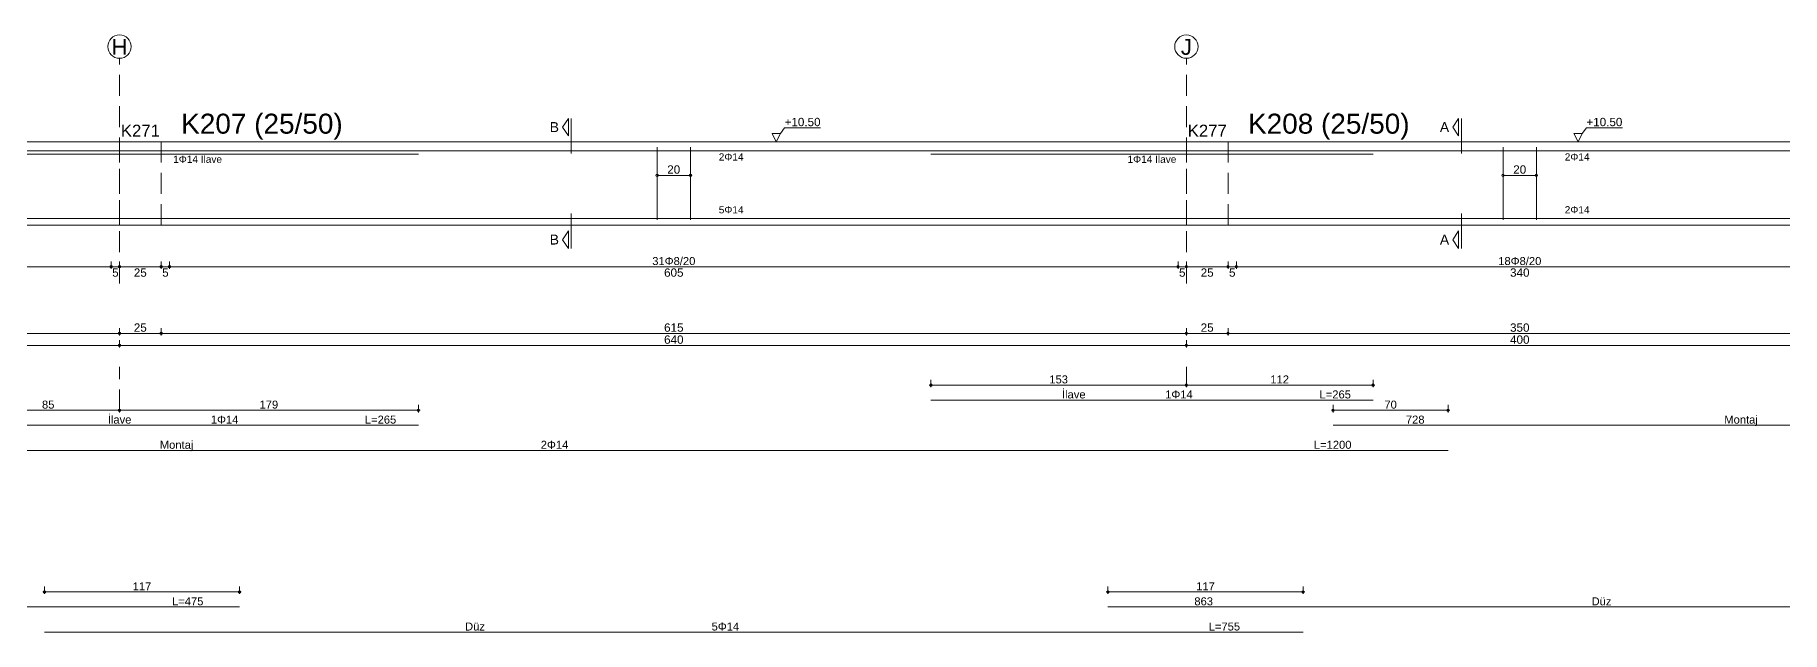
# Model space of a CAD drawing. Header units: millimetres. Extents: x 23801 to 80069, y 9628 to 14137.
# Drawn here: x 60387 to 61960, y 13583 to 14120 of the extents above; entities that cross this region are included whole.
import ezdxf

# ---------------------------------------------------------------- set-up
doc = ezdxf.new("R2010")
doc.units = ezdxf.units.MM
doc.linetypes.add('DASHDOT2', pattern=[12.7, 6.35, -3.175, 0, -3.175])
doc.linetypes.add('DASHED4', pattern=[18.75, 12.5, -6.25])
doc.layers.add('aks', color=251, linetype='DASHDOT2', lineweight=35)
for name, color, linetype in [('Donatı Topl. Uzun. Yazısı', 7, 'Continuous'), ('Donatı Uz. Yazısı', 7, 'Continuous'), ('Donatı Yazısı', 7, 'Continuous'), ('Donatı Çizgisi', 7, 'Continuous'), ('Kiriş', 7, 'Continuous'), ('Standart', 7, 'Continuous'), ('Ölçülendirme', 7, 'Continuous')]:
    doc.layers.add(name, color=color, linetype=linetype)
doc.styles.add('arial_1_18', font='arial.ttf', dxfattribs={"height": 0.2})

# ---------------------------------------------------------------- blocks, each defined once
blk = doc.blocks.new('IDE668Entity7460')
at = {"layer": 'aks', "color": 30, "linetype": 'DASHED4', "lineweight": 5}
for points in [[(2747.6, 2047), (2747.6, 2182)], [(3387.6, 2047), (3387.6, 2182)], [(2747.6, 1970.9), (2747.6, 1997)], [(3387.6, 1986), (3387.6, 1997)]]:
    blk.add_lwpolyline(points, dxfattribs=at)
at = {"layer": 'aks', "color": 1, "linetype": 'Continuous', "lineweight": 5}
for centre in [(2747.6, 2189), (3387.6, 2189)]:
    blk.add_circle(centre, 7, dxfattribs=at)
at = {"layer": 'Donatı Çizgisi', "color": 5, "linetype": 'Continuous', "lineweight": 5}
for points in [[(3070.1, 2085.2), (3070.1, 2128.8)], [(3090.1, 2085.2), (3090.1, 2128.8)], [(3577.6, 2085.2), (3577.6, 2128.8)], [(3597.6, 2085.2), (3597.6, 2128.8)], [(2386.6, 2126.6), (4203.6, 2126.6)], [(2662.1, 2124.6), (2926.9, 2124.6)], [(3234.4, 2124.6), (3499.6, 2124.6)], [(2386.6, 2086), (4203.6, 2086)], [(3234.4, 1977), (3499.6, 1977)], [(2662.1, 1961.9), (2926.9, 1961.9)], [(3475.6, 1961.9), (4203.6, 1961.9)], [(2386.6, 1946.8), (3544.6, 1946.8)], [(2386.6, 1852.9), (2819.6, 1852.9)], [(3340.6, 1852.9), (4203.6, 1852.9)], [(2702.6, 1837.8), (3457.6, 1837.8)]]:
    blk.add_lwpolyline(points, dxfattribs=at)
at = {"layer": 'Kiriş', "color": 1, "linetype": 'Continuous', "lineweight": 5}
for points in [[(2407.6, 2132), (4207.6, 2132)], [(2407.6, 2082), (4207.6, 2082)]]:
    blk.add_lwpolyline(points, dxfattribs=at)
at = {"layer": 'Kiriş', "color": 1, "linetype": 'DASHED4', "lineweight": 5}
for points in [[(2747.6, 2082), (2747.6, 2132)], [(2772.6, 2082), (2772.6, 2132)], [(3387.6, 2082), (3387.6, 2132)], [(3412.6, 2082), (3412.6, 2132)]]:
    blk.add_lwpolyline(points, dxfattribs=at)
at = {"layer": 'Ölçülendirme', "color": 1, "linetype": 'Continuous', "lineweight": 5}
for points in [[(3013.4, 2140.7), (3016.9, 2146)], [(3016.9, 2135.5), (3013.4, 2140.7)], [(3016.9, 2135.5), (3016.9, 2146)], [(3018.6, 2125), (3018.6, 2146)], [(3144.1, 2137), (3146.6, 2140.3)], [(3146.6, 2140.3), (3168.2, 2140.3)], [(3547.4, 2140.7), (3550.9, 2146)], [(3550.9, 2135.5), (3547.4, 2140.7)], [(3550.9, 2135.5), (3550.9, 2146)], [(3552.6, 2125), (3552.6, 2146)], [(3625.1, 2137), (3627.6, 2140.3)], [(3627.6, 2140.3), (3649.2, 2140.3)], [(3141.6, 2132), (3139.1, 2137)], [(3139.1, 2137), (3144.1, 2137)], [(3144.1, 2137), (3141.6, 2132)], [(3141.6, 2132), (3141.6, 2132)], [(3622.6, 2132), (3620.1, 2137)], [(3620.1, 2137), (3625.1, 2137)], [(3625.1, 2137), (3622.6, 2132)], [(3622.6, 2132), (3622.6, 2132)], [(3070.1, 2111.8), (3090.1, 2111.8)], [(3577.6, 2111.8), (3597.6, 2111.8)], [(3018.6, 2068), (3018.6, 2089)], [(3552.6, 2068), (3552.6, 2089)], [(3013.4, 2073.2), (3016.9, 2078.5)], [(3016.9, 2068), (3016.9, 2078.5)], [(3547.4, 2073.2), (3550.9, 2078.5)], [(3550.9, 2068), (3550.9, 2078.5)], [(3016.9, 2068), (3013.4, 2073.2)], [(3550.9, 2068), (3547.4, 2073.2)], [(2406.6, 2057), (4208.6, 2057)], [(2742.6, 2055.7), (2742.6, 2060.2)], [(2747.6, 2055.7), (2747.6, 2060.2)], [(2772.6, 2055.7), (2772.6, 2060.2)], [(2777.6, 2055.7), (2777.6, 2060.2)], [(3382.6, 2055.7), (3382.6, 2060.2)], [(3387.6, 2055.7), (3387.6, 2060.2)], [(3412.6, 2055.7), (3412.6, 2060.2)], [(3417.6, 2055.7), (3417.6, 2060.2)], [(2381.6, 2017), (4208.6, 2017)], [(2747.6, 2015.7), (2747.6, 2020.2)], [(2747.6, 2008.5), (2747.6, 2013)], [(2772.6, 2015.7), (2772.6, 2020.2)], [(3387.6, 2015.7), (3387.6, 2020.2)], [(3387.6, 2008.5), (3387.6, 2013)], [(3412.6, 2015.7), (3412.6, 2020.2)], [(2406.6, 2009.8), (4208.6, 2009.8)], [(3233.4, 1986), (3388.6, 1986)], [(3234.4, 1984.7), (3234.4, 1989.2)], [(3386.6, 1986), (3500.6, 1986)], [(3387.6, 1984.7), (3387.6, 1989.2)], [(3387.6, 1984.7), (3387.6, 1989.2)], [(3499.6, 1984.7), (3499.6, 1989.2)], [(2661.1, 1970.9), (2748.6, 1970.9)], [(2746.6, 1970.9), (2927.9, 1970.9)], [(2747.6, 1969.6), (2747.6, 1974.1)], [(2747.6, 1969.6), (2747.6, 1974.1)], [(2926.9, 1969.6), (2926.9, 1974.1)], [(3474.6, 1970.9), (3545.6, 1970.9)], [(3475.6, 1969.6), (3475.6, 1974.1)], [(3544.6, 1969.6), (3544.6, 1974.1)], [(2701.6, 1861.9), (2820.6, 1861.9)], [(2702.6, 1860.7), (2702.6, 1865.2)], [(2819.6, 1860.7), (2819.6, 1865.2)], [(3339.6, 1861.9), (3458.6, 1861.9)], [(3340.6, 1860.7), (3340.6, 1865.2)], [(3457.6, 1860.7), (3457.6, 1865.2)]]:
    blk.add_lwpolyline(points, dxfattribs=at)
for centre in [(3070.1, 2111.8), (3090.1, 2111.8), (3577.6, 2111.8), (3597.6, 2111.8), (2742.6, 2057), (2742.6, 2057), (2747.6, 2057), (2747.6, 2057), (2772.6, 2057), (2772.6, 2057), (2777.6, 2057), (2777.6, 2057), (3382.6, 2057), (3382.6, 2057), (3387.6, 2057), (3387.6, 2057), (3412.6, 2057), (3412.6, 2057), (3417.6, 2057), (3417.6, 2057), (2747.6, 2017), (2747.6, 2017), (2772.6, 2017), (2772.6, 2017), (3387.6, 2017), (3387.6, 2017), (3412.6, 2017), (3412.6, 2017), (2747.6, 2009.8), (2747.6, 2009.8), (3387.6, 2009.8), (3387.6, 2009.8), (3234.4, 1986), (3387.6, 1986), (3387.6, 1986), (3499.6, 1986), (2747.6, 1970.9), (2747.6, 1970.9), (2926.9, 1970.9), (3475.6, 1970.9), (3544.6, 1970.9), (2702.6, 1861.9), (2819.6, 1861.9), (3340.6, 1861.9), (3457.6, 1861.9)]:
    blk.add_circle(centre, 0.75, dxfattribs=at)
at = {"layer": 'aks', "color": 1, "linetype": 'Continuous', "lineweight": 5, "style": 'arial_1_18'}
for s, p in [('H', (2742.8, 2184.1)), ('J', (3384.3, 2184.1))]:
    blk.add_text(s, height=9.45, dxfattribs=at).set_placement(p)
at = {"layer": 'Donatı Topl. Uzun. Yazısı', "color": 1, "linetype": 'Continuous', "lineweight": 5, "style": 'arial_1_18'}
for s, p in [('L=265', (3467.5, 1978)), ('L=265', (2894.8, 1962.9)), ('L=1200', (3464.1, 1947.8)), ('L=475', (2779.1, 1853.9)), ('L=755', (3401, 1838.8))]:
    blk.add_text(s, height=4.8, dxfattribs=at).set_placement(p)
at = {"layer": 'Donatı Uz. Yazısı', "color": 1, "linetype": 'Continuous', "lineweight": 5, "style": 'arial_1_18'}
for s, p in [('728', (3519.3, 1962.9)), ('863', (3392.4, 1853.9))]:
    blk.add_text(s, height=4.8, dxfattribs=at).set_placement(p)
at = {"layer": 'Donatı Yazısı', "color": 5, "linetype": 'Continuous', "lineweight": 5, "style": 'arial_1_18'}
for s, height, p in [('1Φ14 İlave', 4.32, (2779.8, 2119.3)), ('1Φ14 İlave', 4.32, (3352.3, 2119.3)), ('1Φ14', 4.8, (3374.9, 1978)), ('1Φ14', 4.8, (2802.4, 1962.9)), ('2Φ14', 4.8, (3000.3, 1947.8)), ('5Φ14', 4.8, (3102.8, 1838.8))]:
    blk.add_text(s, height=height, dxfattribs=at).set_placement(p)
for s, p in [('2Φ14', (3107.1, 2120.7)), ('2Φ14', (3614.6, 2120.7)), ('5Φ14', (3107.1, 2089)), ('2Φ14', (3614.6, 2089))]:
    blk.add_text(s, height=4.32, rotation=360, dxfattribs=at).set_placement(p)
at = {"layer": 'Donatı Yazısı', "color": 1, "linetype": 'Continuous', "lineweight": 5, "style": 'arial_1_18'}
for s, p in [('İlave', (3313, 1978)), ('İlave', (2740.6, 1962.9)), ('Montaj', (3710.3, 1962.9)), ('Montaj', (2771.8, 1947.8)), ('Düz', (3630.7, 1853.9)), ('Düz', (2954.9, 1838.8))]:
    blk.add_text(s, height=4.8, dxfattribs=at).set_placement(p)
at = {"layer": 'Kiriş', "color": 1, "linetype": 'Continuous', "lineweight": 5, "style": 'arial_1_18'}
for s, height, p in [('K207 (25/50)', 12, (2784.6, 2136.8)), ('K208 (25/50)', 12, (3424.6, 2136.8)), ('K271', 7.2, (2748.4, 2135)), ('K277', 7.2, (3388.4, 2135))]:
    blk.add_text(s, height=height, dxfattribs=at).set_placement(p)
at = {"layer": 'Ölçülendirme', "color": 1, "linetype": 'Continuous', "lineweight": 5, "style": 'arial_1_18'}
for s, height, p in [('B', 5.95, (3005.7, 2137.8)), ('+10.50', 5, (3146.6, 2141.3)), ('A', 5.95, (3539.7, 2137.8)), ('+10.50', 5, (3627.6, 2141.3)), ('B', 5.95, (3005.7, 2070.3)), ('A', 5.95, (3539.7, 2070.3)), ('5', 5, (2743.2, 2051)), ('25', 5, (2756.2, 2051)), ('5', 5, (2773.2, 2051)), ('605', 5, (3074.3, 2051)), ('5', 5, (3383.2, 2051)), ('25', 5, (3396.2, 2051)), ('5', 5, (3413.2, 2051)), ('340', 5, (3581.8, 2051)), ('25', 5, (2756.2, 2018)), ('615', 5, (3074.3, 2018)), ('25', 5, (3396.2, 2018)), ('350', 5, (3581.8, 2018)), ('640', 5, (3074.3, 2010.8)), ('400', 5, (3581.8, 2010.8))]:
    blk.add_text(s, height=height, dxfattribs=at).set_placement(p)
for p in [(3076.2, 2112.8), (3583.7, 2112.8)]:
    blk.add_text('20', height=5, rotation=360, dxfattribs=at).set_placement(p)
at = {"layer": 'Ölçülendirme', "color": 5, "linetype": 'Continuous', "lineweight": 5, "style": 'arial_1_18'}
for s, p in [('31Φ8/20', (3067.2, 2058)), ('18Φ8/20', (3574.7, 2058)), ('153', (3305.4, 1987)), ('112', (3438, 1987)), ('85', (2701.1, 1971.9)), ('179', (2831.6, 1971.9)), ('70', (3506.4, 1971.9)), ('117', (2755.5, 1862.9)), ('117', (3393.5, 1862.9))]:
    blk.add_text(s, height=4.8, dxfattribs=at).set_placement(p)

msp = doc.modelspace()

# ---------------------------------------------------------------- block references
at = {"layer": 'Standart', "xscale": 1.5, "yscale": 1.5, "zscale": 1.5}
msp.add_blockref('IDE668Entity7460', (56342.1, 10825.8), dxfattribs=at)

doc.saveas('drawing.dxf')
